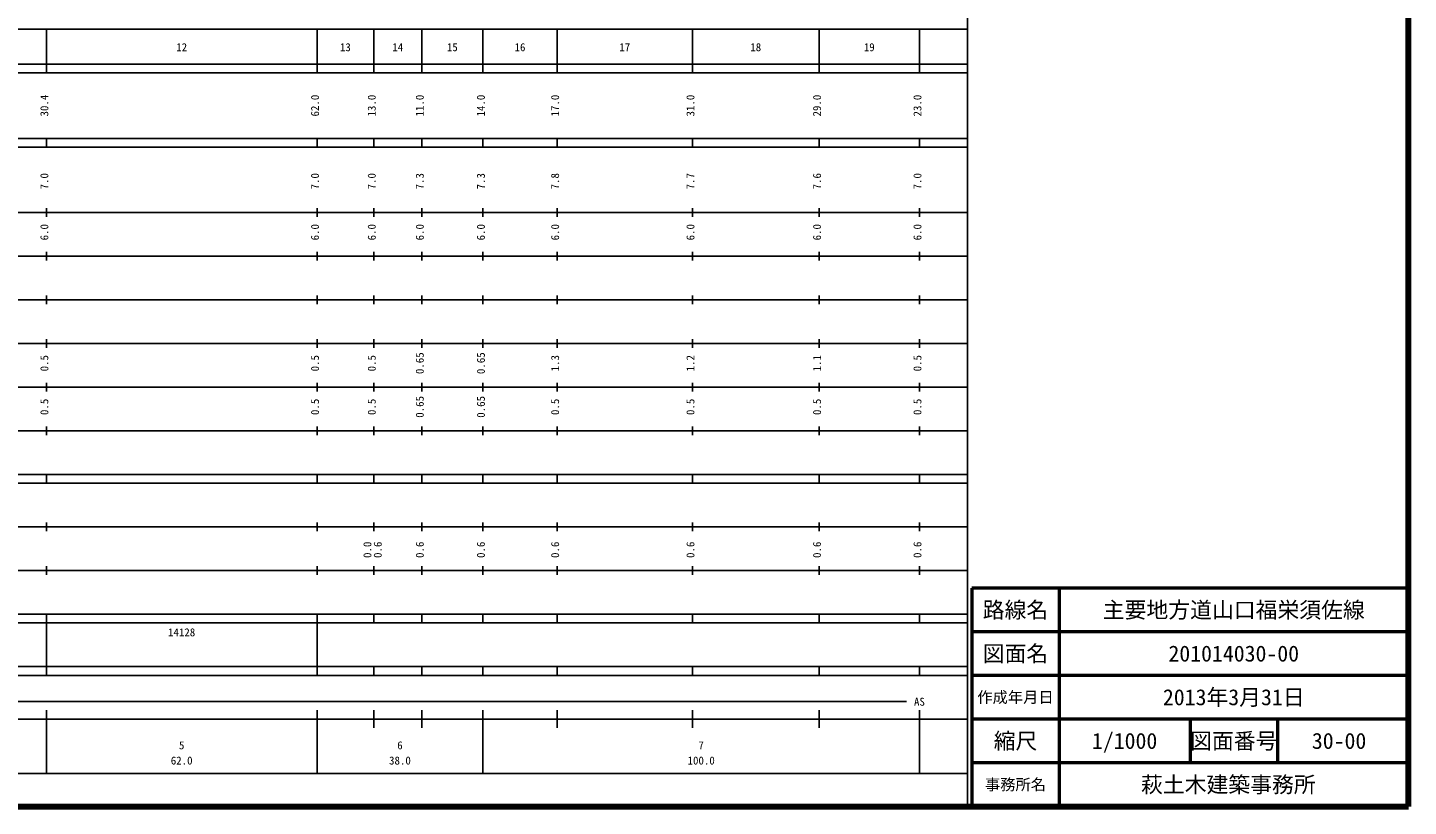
# Model space of a CAD drawing. Units: millimetres on the paper, enlarged 1000 times. Extents: x 40000 to 680000, y 20000 to 380000.
# Drawn here: x 363711 to 680000, y 20000 to 198357 of the extents above; entities that cross this region are included whole.
import ezdxf
from ezdxf.enums import TextEntityAlignment as Align

# ---------------------------------------------------------------- set-up
doc = ezdxf.new("R2010")
doc.units = ezdxf.units.MM
doc.header["$LTSCALE"] = 1000
for name, color, linetype, lineweight in [('M-TTL', 2, 'Continuous', 140), ('M-TTL-BAND', 7, 'Continuous', 25), ('M-TTL-FRAM', 2, 'Continuous', 50), ('M-TTL-LINE', 7, 'Continuous', 50)]:
    doc.layers.add(name, color=color, linetype=linetype, lineweight=lineweight)
doc.layers.add('M-TTL-TXT', color=7, linetype='Continuous')
doc.styles.add('ＭＳ ゴシック', font='')
doc.styles.get('ＭＳ ゴシック').set_extended_font_data('MS Gothic')

msp = doc.modelspace()

# ---------------------------------------------------------------- linework, layer by layer
at = {"layer": 'M-TTL'}
for p, q in [((680000, 20000), (680000, 380000)), ((40000, 20000), (680000, 20000))]:
    msp.add_line(p, q, dxfattribs=at)
at = {"layer": 'M-TTL-BAND'}
for p, q in [((579000, 20000), (579000, 370000)), ((68000, 198000), (579000, 198000)), ((368000, 188000), (368000, 198000)), ((430000, 188000), (430000, 198000)), ((443000, 188000), (443000, 198000)), ((454000, 188000), (454000, 198000)), ((468000, 188000), (468000, 198000)), ((485000, 188000), (485000, 198000)), ((516000, 188000), (516000, 198000)), ((545000, 188000), (545000, 198000)), ((568000, 188000), (568000, 198000)), ((40000, 190000), (579000, 190000)), ((40000, 188000), (579000, 188000)), ((40000, 173000), (579000, 173000)), ((40000, 171000), (579000, 171000)), ((368000, 171000), (368000, 173000)), ((430000, 171000), (430000, 173000)), ((443000, 171000), (443000, 173000)), ((454000, 171000), (454000, 173000)), ((468000, 171000), (468000, 173000)), ((485000, 171000), (485000, 173000)), ((516000, 171000), (516000, 173000)), ((545000, 171000), (545000, 173000)), ((568000, 171000), (568000, 173000)), ((40000, 156000), (579000, 156000)), ((368000, 155000), (368000, 157000)), ((430000, 155000), (430000, 157000)), ((443000, 155000), (443000, 157000)), ((454000, 155000), (454000, 157000)), ((468000, 155000), (468000, 157000)), ((485000, 155000), (485000, 157000)), ((516000, 155000), (516000, 157000)), ((545000, 155000), (545000, 157000)), ((568000, 155000), (568000, 157000)), ((46000, 146000), (579000, 146000)), ((368000, 145000), (368000, 147000)), ((430000, 145000), (430000, 147000)), ((443000, 145000), (443000, 147000)), ((454000, 145000), (454000, 147000)), ((468000, 145000), (468000, 147000)), ((485000, 145000), (485000, 147000)), ((516000, 145000), (516000, 147000)), ((545000, 145000), (545000, 147000)), ((568000, 145000), (568000, 147000)), ((368000, 135000), (368000, 137000)), ((430000, 135000), (430000, 137000)), ((443000, 135000), (443000, 137000)), ((454000, 135000), (454000, 137000)), ((468000, 135000), (468000, 137000)), ((485000, 135000), (485000, 137000)), ((516000, 135000), (516000, 137000)), ((545000, 135000), (545000, 137000)), ((568000, 135000), (568000, 137000)), ((52000, 136000), (579000, 136000)), ((368000, 125000), (368000, 127000)), ((430000, 125000), (430000, 127000)), ((443000, 125000), (443000, 127000)), ((454000, 125000), (454000, 127000)), ((468000, 125000), (468000, 127000)), ((485000, 125000), (485000, 127000)), ((516000, 125000), (516000, 127000)), ((545000, 125000), (545000, 127000)), ((568000, 125000), (568000, 127000)), ((46000, 126000), (579000, 126000)), ((52000, 116000), (579000, 116000)), ((368000, 115000), (368000, 117000)), ((430000, 115000), (430000, 117000)), ((443000, 115000), (443000, 117000)), ((454000, 115000), (454000, 117000)), ((468000, 115000), (468000, 117000)), ((485000, 115000), (485000, 117000)), ((516000, 115000), (516000, 117000)), ((545000, 115000), (545000, 117000)), ((568000, 115000), (568000, 117000)), ((46000, 106000), (579000, 106000)), ((368000, 105000), (368000, 107000)), ((430000, 105000), (430000, 107000)), ((443000, 105000), (443000, 107000)), ((454000, 105000), (454000, 107000)), ((468000, 105000), (468000, 107000)), ((485000, 105000), (485000, 107000)), ((516000, 105000), (516000, 107000)), ((545000, 105000), (545000, 107000)), ((568000, 105000), (568000, 107000)), ((40000, 96000), (579000, 96000)), ((368000, 94000), (368000, 96000)), ((430000, 94000), (430000, 96000)), ((443000, 94000), (443000, 96000)), ((454000, 94000), (454000, 96000)), ((468000, 94000), (468000, 96000)), ((485000, 94000), (485000, 96000)), ((516000, 94000), (516000, 96000)), ((545000, 94000), (545000, 96000)), ((568000, 94000), (568000, 96000)), ((40000, 94000), (579000, 94000)), ((49000, 84000), (579000, 84000)), ((368000, 83000), (368000, 85000)), ((430000, 83000), (430000, 85000)), ((443000, 83000), (443000, 85000)), ((454000, 83000), (454000, 85000)), ((468000, 83000), (468000, 85000)), ((485000, 83000), (485000, 85000)), ((516000, 83000), (516000, 85000)), ((545000, 83000), (545000, 85000)), ((568000, 83000), (568000, 85000)), ((40000, 74000), (579000, 74000)), ((368000, 73000), (368000, 75000)), ((430000, 73000), (430000, 75000)), ((443000, 73000), (443000, 75000)), ((454000, 73000), (454000, 75000)), ((468000, 73000), (468000, 75000)), ((485000, 73000), (485000, 75000)), ((516000, 73000), (516000, 75000)), ((545000, 73000), (545000, 75000)), ((568000, 73000), (568000, 75000)), ((40000, 64000), (579000, 64000)), ((368000, 62000), (368000, 64000)), ((430000, 62000), (430000, 64000)), ((443000, 62000), (443000, 64000)), ((454000, 62000), (454000, 64000)), ((468000, 62000), (468000, 64000)), ((485000, 62000), (485000, 64000)), ((516000, 62000), (516000, 64000)), ((545000, 62000), (545000, 64000)), ((568000, 62000), (568000, 64000)), ((40000, 62000), (579000, 62000)), ((368000, 52000), (368000, 62000)), ((368000, 52000), (368000, 62000)), ((430000, 52000), (430000, 62000)), ((40000, 52000), (579000, 52000)), ((368000, 50000), (368000, 52000)), ((430000, 50000), (430000, 52000)), ((443000, 50000), (443000, 52000)), ((454000, 50000), (454000, 52000)), ((468000, 50000), (468000, 52000)), ((485000, 50000), (485000, 52000)), ((516000, 50000), (516000, 52000)), ((545000, 50000), (545000, 52000)), ((568000, 50000), (568000, 52000)), ((40000, 50000), (579000, 50000)), ((71000, 44000), (565000, 44000)), ((368000, 27500), (368000, 42000)), ((430000, 27500), (430000, 42000)), ((443000, 38000), (443000, 42000)), ((454000, 38000), (454000, 42000)), ((468000, 27500), (468000, 42000)), ((485000, 38000), (485000, 42000)), ((516000, 38000), (516000, 42000)), ((545000, 38000), (545000, 42000)), ((568000, 27500), (568000, 42000)), ((40000, 40000), (579000, 40000)), ((68000, 27500), (579000, 27500))]:
    msp.add_line(p, q, dxfattribs=at)
at = {"layer": 'M-TTL-FRAM'}
for p, q in [((680000, 70000), (580000, 70000)), ((580000, 70000), (580000, 20000))]:
    msp.add_line(p, q, dxfattribs=at)
at = {"layer": 'M-TTL-LINE'}
for p, q in [((600000, 70000), (600000, 20000)), ((680000, 60000), (580000, 60000)), ((680000, 50000), (580000, 50000)), ((680000, 40000), (580000, 40000)), ((630000, 40000), (630000, 30000)), ((650000, 40000), (650000, 30000)), ((680000, 30000), (580000, 30000))]:
    msp.add_line(p, q, dxfattribs=at)

# ---------------------------------------------------------------- texts
at = {"layer": 'M-TTL-BAND', "style": 'ＭＳ ゴシック'}
for s, p in [('12', (399000, 192405)), ('13', (436500, 192405)), ('14', (448500, 192405)), ('15', (461000, 192405)), ('16', (476500, 192405)), ('17', (500500, 192405)), ('18', (530500, 192405)), ('19', (556500, 192405)), ('AS', (568000, 42500)), ('5', (399000, 32523)), ('6', (449000, 32523)), ('7', (518000, 32523)), ('62.0', (399000, 29033)), ('38.0', (449000, 29033)), ('100.0', (518000, 29033))]:
    msp.add_text(s, height=1833, dxfattribs=at).set_placement(p, align=Align.BOTTOM_CENTER)
for s, p in [('30.4', (369000, 180500)), ('62.0', (431000, 180500)), ('13.0', (444000, 180500)), ('11.0', (455000, 180500)), ('14.0', (469000, 180500)), ('17.0', (486000, 180500)), ('31.0', (517000, 180500)), ('29.0', (546000, 180500)), ('23.0', (569000, 180500)), ('7.0', (369000, 163174)), ('7.0', (431000, 163174)), ('7.0', (444000, 163174)), ('7.3', (455000, 163174)), ('7.3', (469000, 163174)), ('7.8', (486000, 163174)), ('7.7', (517000, 163174)), ('7.6', (546000, 163174)), ('7.0', (569000, 163174)), ('6.0', (369000, 151500)), ('6.0', (431000, 151500)), ('6.0', (444000, 151500)), ('6.0', (455000, 151500)), ('6.0', (469000, 151500)), ('6.0', (486000, 151500)), ('6.0', (517000, 151500)), ('6.0', (546000, 151500)), ('6.0', (569000, 151500)), ('0.65', (455000, 121500)), ('0.65', (469000, 121500)), ('0.5', (369000, 121500)), ('0.5', (431000, 121500)), ('0.5', (444000, 121500)), ('1.3', (486000, 121500)), ('1.2', (517000, 121500)), ('1.1', (546000, 121500)), ('0.5', (569000, 121500)), ('0.5', (369000, 111500)), ('0.5', (431000, 111500)), ('0.5', (444000, 111500)), ('0.65', (455000, 111500)), ('0.65', (469000, 111500)), ('0.5', (486000, 111500)), ('0.5', (517000, 111500)), ('0.5', (546000, 111500)), ('0.5', (569000, 111500)), ('0.0', (443000, 78764)), ('0.6', (445370, 78764)), ('0.6', (455000, 78764)), ('0.6', (469000, 78764)), ('0.6', (486000, 78764)), ('0.6', (517000, 78764)), ('0.6', (546000, 78764)), ('0.6', (569000, 78764))]:
    msp.add_text(s, height=1833, rotation=90, dxfattribs=at).set_placement(p, align=Align.BOTTOM_CENTER)
msp.add_text('14128', height=1833, dxfattribs=at).set_placement((395875, 58405), align=Align.BOTTOM_LEFT)
at = {"layer": 'M-TTL-TXT', "style": 'ＭＳ ゴシック'}
for s, height, p in [('路線名', 3666, (590000, 65000)), ('路線名', 3666, (590000, 65000)), ('主要地方道山口福栄須佐線', 3666, (640000, 65000)), ('図面名', 3666, (590000, 55000)), ('図面名', 3666, (590000, 55000)), ('201014030-00', 3666, (640000, 55000)), ('作成年月日', 2566, (590000, 45000)), ('作成年月日', 2566, (590000, 45000)), ('2013年3月31日', 3666, (640000, 45000)), ('縮尺', 3666, (590000, 35000)), ('縮尺', 3666, (590000, 35000)), ('1/1000', 3666, (615000, 35000)), ('図面番号', 3666, (640000, 35000)), ('図面番号', 3666, (640000, 35000)), ('30-00', 3666, (664125, 35000)), ('事務所名', 2566, (590000, 25000)), ('事務所名', 2566, (590000, 25000)), ('萩土木建築事務所 ', 3666, (640000, 25000))]:
    msp.add_text(s, height=height, dxfattribs=at).set_placement(p, align=Align.MIDDLE_CENTER)

doc.saveas('drawing.dxf')
